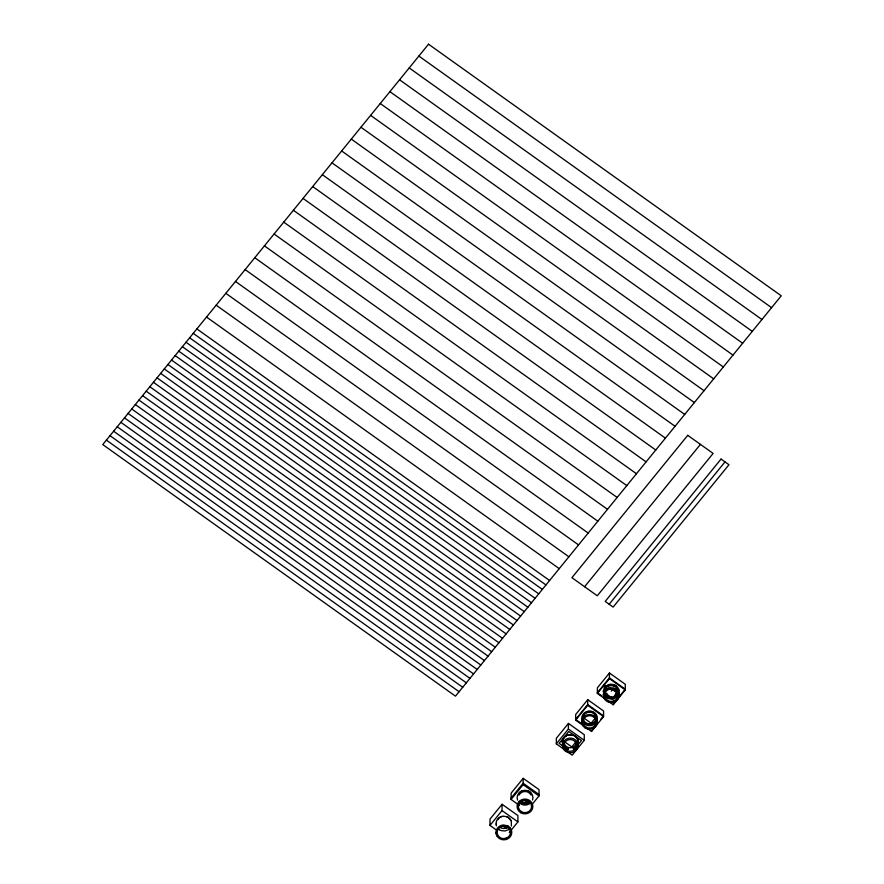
<?xml version="1.0" encoding="UTF-8"?>
<svg xmlns="http://www.w3.org/2000/svg" width="884" height="884" viewBox="0 0 884 884"><rect width="100%" height="100%" fill="white"/><g stroke="black" fill="none" stroke-linecap="round" stroke-linejoin="round"><path stroke-width="1.33" d="M496.311 829.932L489.968 825.413L490.012 819.103L502.079 804.274L517.925 815.578L517.891 821.888L509.272 832.485M489.968 825.413L502.035 810.584L502.079 804.274M519.538 805.49L511.085 799.456L511.129 793.147L523.195 778.318L539.041 789.633L538.997 795.943L532.964 803.357M511.085 799.456L523.151 784.627L523.195 778.318M556.323 743.853L556.367 738.25L568.434 723.421L584.28 734.726L584.247 740.328L572.18 755.157L556.323 743.853L568.39 729.024L568.434 723.421M575.628 720.129L575.672 714.515L587.738 699.686L603.584 711.001L603.551 716.604L591.484 731.433L575.628 720.129L587.694 705.299L587.738 699.686M591.484 731.433L594.932 726.493M604.744 698.714L597.352 693.432L597.385 687.829L609.452 673L625.308 684.304L625.264 689.918L613.198 704.747L606.855 700.216M597.352 693.432L609.419 678.603L609.452 673M613.198 704.747L614.933 701.918M564.036 744.671L564.213 746.958A6.287 5.879 0.4 0 0 570.279 751.301L572.688 750.836A6.287 5.879 0.4 0 0 576.49 746.173L576.313 743.886A6.287 5.879 0.4 0 0 570.235 739.532L567.837 739.996A6.287 5.879 0.4 0 0 564.025 744.659M576.567 741.897L576.512 742.671A6.287 5.879 0.4 0 1 572.71 747.334L570.313 747.787A6.287 5.879 0.4 0 1 564.213 743.455L564.069 742.704M511.405 826.032L511.261 820.938M584.6 586.733L700.426 444.376M609.175 604.258L725.002 461.901M511.096 798.053L523.162 783.224L539.008 794.539M604.17 687.443L605.772 685.465M611.231 691.155L612.955 689.266M614.601 691.1L615.22 690.349M615.319 691.608L615.938 690.857M615.253 691.465L615.441 690.614M616.579 691.31L615.96 692.073L616.082 691.067M507.096 825.822L505.482 827.8L503.372 826.286M575.86 741.996L571.837 746.947L562.323 740.151M595.164 718.272L591.142 723.211L583.749 717.941M615.397 694.128L617.783 691.189A8.199 7.68 0.4 0 0 617.397 690.581M615.529 694.194L617.12 692.238A6.497 6.077 0.4 0 0 616.623 691.476A6.818 6.376 0.4 0 0 616.026 690.824A6.398 5.989 0.4 0 0 615.607 690.448L615.452 690.338A7.216 6.752 0.4 0 0 614.822 689.907A6.663 6.232 0.4 0 0 604.645 695.83A6.763 6.332 0.4 0 0 604.778 696.481L604.91 696.957A7.138 6.685 0.4 0 0 605.142 697.553L605.275 697.841A6.973 6.531 0.4 0 0 605.507 698.261L606.159 699.134A6.685 6.265 0.4 0 0 606.8 699.774L607.021 699.951A6.663 6.232 0.4 0 0 608.722 700.924A6.973 6.531 0.4 0 0 609.341 701.134L610.623 701.377A6.376 5.967 0.4 0 0 611.286 701.399L611.794 701.388A6.663 6.232 0.4 0 0 617.529 693.034M613.651 696.923L617.054 692.724M613.651 697.487L617.894 692.249M594.324 724.162L595.938 722.184M616.049 697.476L618.457 694.504M577.44 745.488L581.462 740.549L568.766 731.499L559.119 743.356L566.39 748.461M600.965 719.079L603.551 715.907L587.705 704.592L575.639 719.421L581.981 723.952M617.518 698.747L625.275 689.211L609.419 677.906L597.352 692.736L601.584 695.752M614.513 696.426L614.369 696.504A6.199 5.801 0.4 0 1 613.927 696.702A6.663 6.243 0.4 0 1 613.463 696.868M614.513 697.133L614.369 697.2A6.199 5.801 0.4 0 1 613.927 697.399M614.49 700.636L614.347 700.703A6.199 5.801 0.4 0 1 613.894 700.901M507.14 827.7L506.996 827.778A6.199 5.801 0.4 0 1 506.554 827.976A6.663 6.243 0.4 0 1 506.09 828.142M501.714 816.385L501.548 816.44A6.663 6.232 0.4 0 0 497.869 819.645M501.803 826.496L501.327 826.662A6.652 6.221 0.4 0 0 497.25 831.689A6.729 6.298 0.4 0 0 497.228 832.142A6.066 5.68 0.4 0 0 497.217 832.606L497.239 832.927A6.354 5.945 0.4 0 0 497.305 833.413A6.519 6.111 0.4 0 0 497.504 834.22L497.681 834.684A7.216 6.752 0.4 0 0 497.891 835.126L497.968 835.269A6.055 5.669 0.4 0 0 498.134 835.557A7.448 6.962 0.4 0 0 498.311 835.822A5.934 5.558 0.4 0 0 498.499 836.087A7.271 6.807 0.4 0 0 498.808 836.452L499.029 836.673A6.663 6.243 0.4 0 0 501.305 838.165A6.973 6.531 0.4 0 0 501.924 838.364L503.206 838.607A6.652 6.221 0.4 0 0 510.366 831.137L510.333 830.96A6.442 6.022 0.4 0 0 510.112 830.286L508.676 828.12A6.199 5.801 0.4 0 0 508.433 827.899A7.591 7.105 0.4 0 0 508.035 827.568A7.216 6.752 0.4 0 0 507.405 827.137A6.652 6.221 0.4 0 0 506.576 826.739M505.858 838.352L506.013 838.297A6.166 5.779 0.4 0 0 506.477 838.131M613.363 690.305L614.325 689.664L613.441 690.183M573.318 748.693A7.834 7.337 0.4 0 0 577.871 743.798L578.059 740.936A7.834 7.337 0.4 0 0 569.241 734.648L566.335 735.565A7.834 7.337 0.4 0 0 568.29 749.013M502.443 816.396L499.515 817.512A7.834 7.326 0.4 0 0 496.465 821.258L496.046 823.965M610.048 684.426L609.849 684.459A7.625 7.138 0.4 0 0 609.264 684.581A8.52 7.967 0.4 0 0 608.877 684.691A7.348 6.873 0.4 0 0 608.314 684.89M610.026 687.929L609.827 687.962A7.625 7.138 0.4 0 0 609.231 688.095A8.52 7.967 0.4 0 0 608.844 688.194A7.348 6.873 0.4 0 0 608.28 688.393M502.466 816.385L503.471 816.275M611.816 697.178L611.319 697.2A6.376 5.967 0.4 0 1 610.645 697.167L609.363 696.923A6.973 6.531 0.4 0 1 608.767 696.725A6.663 6.243 0.4 0 1 606.181 694.923L605.54 694.051A6.973 6.531 0.4 0 1 605.308 693.642L605.164 693.343A7.138 6.685 0.4 0 1 604.943 692.747L604.899 692.592M611.816 697.885L611.308 697.896A6.376 5.967 0.4 0 1 610.645 697.863L609.363 697.62A6.973 6.531 0.4 0 1 608.767 697.421M503.714 816.264L506.466 816.65A7.89 7.392 0.4 0 1 508.908 817.921L509.25 818.197A8.906 8.332 0.4 0 1 509.692 818.606L509.969 818.893A8.044 7.536 0.4 0 1 510.388 819.391L511.206 820.805M611.617 684.757L610.932 684.757A6.077 5.691 0.4 0 0 610.424 684.802M611.617 685.454L610.932 685.465A6.077 5.691 0.4 0 0 610.413 685.509A7.448 6.973 0.4 0 0 610.071 685.553M611.584 688.967L610.899 688.967A6.077 5.691 0.4 0 0 610.391 689.012A7.448 6.973 0.4 0 0 610.048 689.067M571.285 734.67L569.23 734.814A7.845 7.348 0.4 0 0 562.511 743.068M570.257 734.748L571.274 734.803A7.812 7.315 0.4 0 1 574.18 735.72A7.845 7.348 0.4 0 1 576.49 737.587A7.812 7.315 0.4 0 1 577.506 739.245M612.126 684.802L612.457 684.846A6.973 6.531 0.4 0 1 612.955 684.945L614.026 685.299M612.126 685.498L612.457 685.542A6.973 6.531 0.4 0 1 612.944 685.641L614.015 685.995M612.093 689.001L612.435 689.045A6.973 6.531 0.4 0 1 612.921 689.144L613.993 689.498M613.242 684.559L613.043 684.514A7.735 7.238 0.4 0 0 612.071 684.371L611.872 684.349A8.652 8.1 0.4 0 0 611.463 684.338A7.216 6.752 0.4 0 0 610.855 684.349M613.982 684.769L614.502 684.967A7.912 7.404 0.4 0 1 615.728 685.575M613.949 688.282L614.479 688.481A7.912 7.404 0.4 0 1 615.706 689.089M506.576 826.728L505.504 826.374A6.973 6.531 0.4 0 0 505.018 826.286L504.676 826.231A7.138 6.685 0.4 0 0 504.002 826.186L503.482 826.197A6.763 6.332 0.4 0 0 502.797 826.264A6.663 6.243 0.4 0 0 501.781 826.463M506.974 816.838L507.482 817.059A8.044 7.536 0.4 0 1 508.123 817.391A7.591 7.105 0.4 0 1 508.377 817.623A6.199 5.801 0.4 0 1 508.753 817.954L508.864 818.076M507.427 825.822L503.825 825.026A8.265 7.735 0.4 0 0 503.206 825.048A8.387 7.857 0.4 0 0 502.598 825.115A7.713 7.227 0.4 0 0 501.416 825.38A7.404 6.939 0.4 0 0 500.852 825.579L500.664 825.656A7.879 7.37 0.4 0 0 496.09 833.468M565.539 747.798L566.39 748.328M615.198 690.26L614.38 690.271L614.513 691.122M418.872 56.068L771.588 307.654M409.215 67.924L761.942 319.522M399.568 79.792L752.284 331.378M389.91 91.649L742.626 343.246M380.264 103.516L732.98 355.103M370.606 115.373L723.322 366.971M360.959 127.241L713.675 378.838M351.302 139.108L704.018 390.695M341.655 150.965L694.371 402.563M331.997 162.833L684.713 414.419M322.351 174.689L675.067 426.287M312.693 186.557L665.409 438.144M303.046 198.414L655.762 450.011M293.389 210.282L646.105 461.879M283.742 222.138L636.458 473.736M274.084 234.006L626.8 485.603M264.438 245.874L617.154 497.46M254.78 257.73L607.496 509.328M245.133 269.598L597.849 521.184M235.475 281.455L588.191 533.052M225.829 293.322L578.545 544.909M216.171 305.179L568.887 556.776M206.524 317.047L559.24 568.644M196.867 328.914L549.583 580.501M193.253 333.356L545.969 584.954M189.629 337.81L542.345 589.396M186.005 342.252L538.732 593.849M182.391 346.705L535.107 598.291M178.767 351.147L531.494 602.744M175.154 355.6L527.87 607.197M171.529 360.053L524.256 611.64M609.419 678.603L625.264 689.918M167.916 364.495L520.632 616.093M164.291 368.948L517.007 620.535M160.678 373.391L513.394 624.988M604.987 692.371L607.22 693.984M604.976 692.946L611.684 697.741M604.369 695.399L607.54 697.664M157.054 377.844L509.77 629.441M153.429 382.297L506.156 633.883M149.816 386.739L502.532 638.336M587.694 705.299L603.551 716.604M146.192 391.192L498.919 642.779M142.578 395.634L495.294 647.232M138.954 400.087L491.67 651.685M581.595 721.333L585.827 724.35M135.34 404.541L488.056 656.127M131.716 408.983L484.432 660.58M128.092 413.436L480.819 665.022M568.39 729.024L584.247 740.328M124.478 417.878L477.194 669.475M120.854 422.331L473.581 673.917M117.24 426.773L469.957 678.371M113.616 431.226L466.343 682.824M110.003 435.679L462.719 687.266M106.378 440.122L459.094 691.719M523.151 784.627L538.997 795.943M523.427 799.589L526.599 801.843M519.173 801.479L521.284 802.981M502.035 810.584L517.891 821.888M564.765 747.157L565.528 747.93M509.902 827.656L509.626 827.358A8.906 8.332 0.4 0 0 509.195 826.96L508.841 826.684A7.879 7.37 0.4 0 0 508.079 826.164M604.91 695.918L605.253 696.338A8.011 7.503 0.4 0 0 606.015 697.089A7.89 7.381 0.4 0 0 607.032 697.874A7.812 7.304 0.4 0 0 608.91 698.658L609.993 698.913A8.796 8.232 0.4 0 0 610.568 698.99L610.767 699.001A7.094 6.641 0.4 0 0 611.352 699.012A7.945 7.437 0.4 0 0 614.59 698.349L614.767 698.272A7.89 7.381 0.4 0 0 618.966 693.288L618.999 693.111A7.912 7.404 0.4 0 0 619.109 692.404L619.131 692.227A7.591 7.105 0.4 0 0 619.143 691.332A8.718 8.155 0.4 0 0 619.109 690.968A7.315 6.851 0.4 0 0 619.032 690.426M604.888 699.421L605.231 699.852A8.011 7.503 0.4 0 0 605.993 700.592A7.89 7.381 0.4 0 0 607.01 701.377A7.812 7.304 0.4 0 0 608.888 702.172L609.971 702.415A8.796 8.232 0.4 0 0 610.546 702.493L610.745 702.504A7.094 6.641 0.4 0 0 611.33 702.526A7.945 7.437 0.4 0 0 614.568 701.852L614.745 701.774A7.89 7.381 0.4 0 0 618.944 696.791L618.977 696.614A7.912 7.404 0.4 0 0 619.087 695.907L619.109 695.73A7.591 7.105 0.4 0 0 619.12 694.835A8.718 8.155 0.4 0 0 619.087 694.47A7.315 6.851 0.4 0 0 619.01 693.929M509.615 819.015L509.969 819.634M496.985 836.021L498.001 837.358A8.464 7.923 0.4 0 0 498.808 838.076A8.133 7.613 0.4 0 0 499.327 838.452A7.879 7.37 0.4 0 0 501.283 839.358A7.47 6.995 0.4 0 0 501.604 839.491A7.481 7.006 0.4 0 0 502.93 839.745L505.096 839.712A8.055 7.547 0.4 0 0 506.996 839.203A7.879 7.37 0.4 0 0 511.759 832.253L511.604 830.982A7.415 6.939 0.4 0 0 511.449 830.363A8.144 7.625 0.4 0 0 511.306 829.954L511.228 829.756A8.055 7.536 0.4 0 0 510.864 828.993A8.188 7.669 0.4 0 0 510.289 828.131M617.308 688.282L617.165 688.017A6.497 6.077 0.4 0 0 616.656 687.266A6.818 6.376 0.4 0 0 616.06 686.625A6.398 5.989 0.4 0 0 615.629 686.249L615.485 686.128A7.216 6.752 0.4 0 0 614.844 685.708A6.641 6.21 0.4 0 0 604.899 689.421M617.297 688.99L617.154 688.713A6.497 6.077 0.4 0 0 616.645 687.973A6.818 6.376 0.4 0 0 616.06 687.321A6.398 5.989 0.4 0 0 615.629 686.945L615.485 686.835A7.216 6.752 0.4 0 0 614.844 686.404A6.641 6.21 0.4 0 0 604.888 690.128M496.62 835.336L496.543 835.159A7.669 7.171 0.4 0 1 496.167 834.054A7.194 6.729 0.4 0 1 496.057 833.479M618.756 689.376L618.689 689.2A7.094 6.641 0.4 0 0 618.48 688.702L618.402 688.548A8.774 8.21 0.4 0 0 618.225 688.227A7.47 6.984 0.4 0 0 617.85 687.63A8.199 7.68 0.4 0 0 617.419 687.078A7.89 7.381 0.4 0 0 616.236 685.929M618.734 692.879L618.667 692.713A7.094 6.641 0.4 0 0 618.457 692.205L618.38 692.05A8.774 8.21 0.4 0 0 618.203 691.73A7.47 6.984 0.4 0 0 617.828 691.133M577.528 739.123L577.86 740.173M496.388 825.833L496.046 824.109M577.86 740.03L578.059 741.112A7.845 7.348 0.4 0 1 573.318 748.859M562.71 744.019L562.511 742.936A7.845 7.348 0.4 0 1 564.047 737.488A7.845 7.348 0.4 0 1 569.23 734.67M617.828 694.095L617.794 693.94A6.685 6.265 0.4 0 0 617.75 693.454M529.958 801.899A6.652 6.221 0.4 0 1 519.682 801.368M518.996 795.114A6.652 6.221 0.4 0 1 531.074 795.081M529.063 801.269A6.652 6.221 0.4 0 1 521.184 801.357M518.996 793.71A6.652 6.221 0.4 0 1 522.201 790.672M528.046 790.749A6.652 6.221 0.4 0 1 531.085 793.677M517.571 800.086A7.89 7.392 0.4 0 1 524.986 790.307A7.89 7.392 0.4 0 1 532.544 799.998M530.886 802.672A7.89 7.392 0.4 0 1 519.438 802.904M583.396 716.095A6.652 6.221 0.4 0 1 594.335 714.018A6.652 6.221 0.4 0 1 591.882 724.206A6.652 6.221 0.4 0 1 582.954 717.918M596.214 718.261A6.652 6.221 0.4 0 1 589.042 723.863A6.652 6.221 0.4 0 1 582.965 717.211M583.396 715.399A6.652 6.221 0.4 0 1 595.949 715.83M603.418 694.26A7.89 7.381 0.4 0 1 610.778 687.796A7.216 6.752 0.4 0 1 611.441 687.84A8.652 8.1 0.4 0 1 611.85 687.851L612.048 687.874A7.735 7.238 0.4 0 1 616.181 689.465M616.214 689.432A7.89 7.381 0.4 0 1 617.386 690.526M603.452 690.758A7.89 7.381 0.4 0 1 610.811 684.293M613.662 702.183A7.812 7.304 0.4 0 1 612.513 702.437A8.497 7.956 0.4 0 1 612.115 702.482M604.921 699.443A7.812 7.304 0.4 0 1 603.993 697.83L603.894 697.631A8.652 8.1 0.4 0 1 603.706 697.089A7.216 6.752 0.4 0 1 603.617 696.725L603.463 695.785A7.437 6.962 0.4 0 1 603.441 695.023M618.689 692.923A7.812 7.304 0.4 0 1 618.977 693.962M613.684 698.669A7.812 7.304 0.4 0 1 612.535 698.924A8.497 7.956 0.4 0 1 612.148 698.979M604.943 695.94A7.812 7.304 0.4 0 1 604.015 694.327L603.916 694.128A8.652 8.1 0.4 0 1 603.739 693.586A7.216 6.752 0.4 0 1 603.639 693.211L603.496 692.271A7.437 6.962 0.4 0 1 603.463 691.52M613.231 684.625A7.812 7.304 0.4 0 1 616.236 686.039M618.723 689.409A7.812 7.304 0.4 0 1 618.999 690.459M603.297 695.034A7.912 7.404 0.4 0 1 603.352 694.283M603.319 691.531A7.912 7.404 0.4 0 1 603.374 690.78M610.181 684.691A7.591 7.105 0.4 0 1 610.524 684.636M617.872 692.724A6.641 6.21 0.4 0 1 611.827 697.863M608.789 697.41A6.641 6.21 0.4 0 1 606.203 695.62L605.529 694.758A6.973 6.531 0.4 0 1 605.297 694.338L605.164 694.051A7.138 6.685 0.4 0 1 604.932 693.443L604.811 692.979A6.763 6.332 0.4 0 1 604.744 692.669M617.562 689.542A6.641 6.21 0.4 0 1 617.761 690.128M617.905 695.785A6.796 6.365 0.4 0 1 617.839 696.227M617.584 688.824A6.663 6.243 0.4 0 1 617.783 689.409M617.728 692.614A6.641 6.21 0.4 0 1 611.827 697.167M578.059 740.969A7.845 7.348 0.4 0 1 573.318 748.726M574.191 735.576A7.845 7.348 0.4 0 1 576.49 737.455M568.279 749.19A7.812 7.315 0.4 0 1 563.528 745.798M509.527 828.872A7.89 7.392 0.4 0 1 508.399 829.745L504.963 830.971L501.305 830.617A7.89 7.392 0.4 0 1 499.394 829.7M499.394 829.689A8.133 7.613 0.4 0 1 498.863 829.314A8.464 7.923 0.4 0 1 498.189 828.728M496.907 835.933A8.133 7.613 0.4 0 1 496.543 835.258M496.001 833.104A7.989 7.481 0.4 0 1 495.968 832.352M507.571 825.755A7.989 7.481 0.4 0 1 508.212 826.098M510.068 827.612A7.989 7.481 0.4 0 1 510.455 828.076M505.372 838.474A6.663 6.243 0.4 0 1 503.858 838.64M499.67 827.015A6.663 6.243 0.4 0 0 501.394 827.988A6.973 6.531 0.4 0 0 501.99 828.197L503.272 828.441A6.376 5.967 0.4 0 0 503.946 828.474L504.444 828.452A6.663 6.232 0.4 0 0 508.189 827.026M506.93 816.672A6.663 6.232 0.4 0 1 507.471 816.96A7.216 6.752 0.4 0 1 508.112 817.402M578.103 745.4L577.849 747.3A7.834 7.337 0.4 0 1 565.528 751.256A7.834 7.337 0.4 0 1 566.324 739.079L569.208 738.14A7.834 7.337 0.4 0 1 578.037 744.45L578.103 745.4M614.336 690.636L615.043 690.327L614.347 690.592M428.519 44.2L102.754 444.575L455.481 696.161L781.246 295.797L428.519 44.2M687.752 435.326L571.926 577.683L597.286 595.783L713.112 453.426L687.752 435.326M721.035 459.072L605.209 601.429L613.142 607.087L728.969 464.73L721.035 459.072M520.798 812.727A7.89 7.392 0.4 0 0 532.864 806.727A7.89 7.392 0.4 0 0 521.273 799.932A7.89 7.392 0.4 0 0 520.798 812.727M521.527 811.777A6.652 6.221 0.4 0 0 531.627 806.606A6.652 6.221 0.4 0 0 521.792 801.003A6.652 6.221 0.4 0 0 521.527 811.777M584.987 727.83A7.845 7.337 0.4 0 0 597.374 722.604A7.845 7.337 0.4 0 0 586.335 715.178A7.845 7.337 0.4 0 0 584.987 727.83M585.705 726.935A6.652 6.221 0.4 0 0 596.181 722.471A6.652 6.221 0.4 0 0 586.81 716.206A6.652 6.221 0.4 0 0 585.705 726.935M585.02 724.327A7.845 7.337 0.4 0 0 597.396 719.101A7.845 7.337 0.4 0 0 586.357 711.675A7.845 7.337 0.4 0 0 585.02 724.327"/></g></svg>
